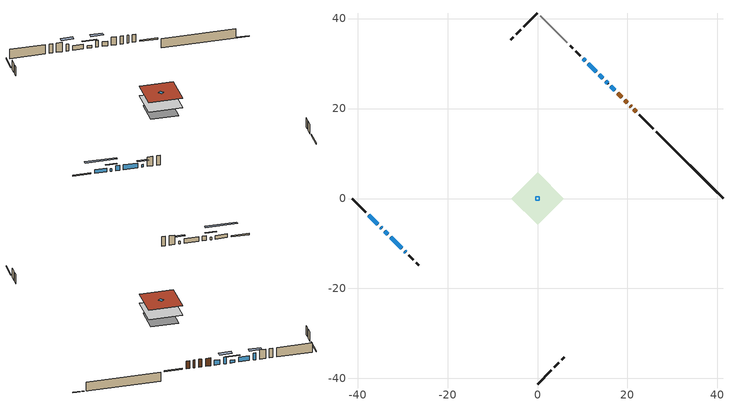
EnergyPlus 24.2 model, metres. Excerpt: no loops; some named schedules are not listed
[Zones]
conditioned space
 floor outside (Floor1 construction): -3.28,0 0,3.28 3.28,0 0,-3.28 z1.22
 floor adiabatic (AdiabaticFloorConstruction): -5.78,0 0,5.78 5.78,0 0,-5.78 z1.22
 floor foundation (Slab1 construction): -4.77,0 0,4.77 4.77,0 0,-4.77 z-1.16
 wall outside (RimJoist1 construction): 0,-41.23 3.05,-38.18 / -41.23,0 -38.18,-3.05 / 0,41.23 -3.05,38.18 / 25.7,15.53 22.65,18.58 z1.22:1.52
 wall outside (AdiabaticWallConstruction 1): 21.99,19.23 21.44,19.79 / 20.78,20.44 20.57,20.66 / 19.91,21.31 19.36,21.86 / 18.71,22.52 17.87,23.35 z1.22:3.25
 wall outside (AdiabaticWallConstruction): 17.22,24.01 16.32,24.9 / 13.1,28.13 11.32,29.91 / -33.98,-7.25 -33.29,-7.93 / -32.64,-8.59 -30.18,-11.05 z1.22:2.44; 15.67,25.56 15.2,26.03 / 10.66,30.56 10.19,31.03 z1.22:3; 14.54,26.68 13.75,27.47 / -34.85,-6.37 -34.63,-6.59 / -29.52,-11.71 -29.3,-11.92 z1.22:1.88; -37.52,-3.71 -35.51,-5.72 z1.22:2.14
 wall outside (Wall1 construction): 3.71,-37.52 4.7,-36.53 / -28.65,-12.58 -27.65,-13.57 / -3.71,37.52 -4.7,36.53 / 9.54,31.69 8.54,32.68 z1.22:3.66
 wall outside (Wall2 construction): 5.36,-35.87 5.93,-35.3 / -27,-14.23 -26.42,-14.8 / -5.36,35.87 -5.93,35.3 / 7.89,33.34 7.31,33.91 z1.22:3.66
 wall foundation (FoundationWall1 construction): 26.35,14.87,-1.16 26.35,14.87,1.22 38.95,2.27,1.22 38.95,2.27,-1.06 41.23,0,-1.06 41.23,0,-1.16
 wall adiabatic (Wall3 construction): 6.66,34.57 0.66,40.57 z1.22:3.66
 window (WindowConstruction): 17.21,24.01 16.32,24.9 z1.22:2.44
 window (WindowConstruction 9): 15.67,25.56 15.2,26.03 z1.22:3
 window (WindowConstruction 6): 14.54,26.68 13.75,27.47 z1.22:1.88
 window (WindowConstruction 7): -37.52,-3.71 -35.51,-5.72 z1.22:2.13
 window (WindowConstruction 1): 13.1,28.13 11.32,29.91 z1.22:2.44
 window (WindowConstruction 4): -34.85,-6.38 -34.64,-6.59 z1.22:1.88
 window (WindowConstruction 5): 10.66,30.56 10.19,31.03 z1.22:3
 window (WindowConstruction 2): -33.98,-7.25 -33.29,-7.93 z1.22:2.44
 window (WindowConstruction 3): -32.64,-8.59 -30.18,-11.05 z1.22:2.44
 window (WindowConstruction 8): -29.52,-11.71 -29.3,-11.92 z1.22:1.88
 door (Door): 21.99,19.23 21.44,19.79 z1.22:3.25
 door (Door 1): 20.78,20.44 20.57,20.65 z1.22:3.25
 door (Door 2): 19.91,21.31 19.36,21.86 z1.22:3.25
 door (Door 3): 18.71,22.52 17.87,23.35 z1.22:3.25
 ceiling adiabatic (AdiabaticFloorConstruction): 0,-5.78 5.78,0 0,5.78 -5.78,0 z1.22
 roof outside (Roof1 construction): 0,5.75 -5.75,0 0,-5.75 5.75,0 z3.66
 roof outside (AdiabaticRoofConstruction): 0.44,-0.44 0.44,0.44 -0.44,0.44 -0.44,-0.44 z3.66
 skylight (SkylightConstruction): 0.44,-0.44 0.44,0.44 -0.44,0.44 -0.44,-0.44 z3.66
shading: 14.34,26.89 16.53,24.7 17.17,25.34 14.98,27.53 z4.22; 12.89,28.34 15.41,25.82 15.62,26.03 13.1,28.55 z3.1; -33.78,-7.44 -39.25,-1.98 -39.68,-2.41 -34.21,-7.88 z4.58; -33.77,-7.45 -35.71,-5.51 -35.92,-5.72 -33.99,-7.66 z3.1; 9.33,31.89 11.52,29.7 12.17,30.35 9.98,32.54 z4.22; -28.44,-12.78 -30.38,-10.85 -30.81,-11.28 -28.87,-13.22 z3.1
[Building]
Building 1: Terrain=Suburbs
[Site:Location]
Montreal Intl AP_QC: Latitude {deg}=45.47; Longitude {deg}=-73.74; Time Zone {hr}=-5; Elevation {m}=36; Keep Site Location Information=Yes
[Site:GroundTemperature:Shallow]
2.07863, -0.316383, -0.508184, 0.628371, 5.19101, 9.73239, 13.6695, 16.1636, 16.3755, 14.347, 10.5102, 6.10817
[Site:WaterMainsTemperature]
Calculation Method=Schedule; Temperature Schedule=mains temperature schedule
[Material] Roughness=Rough; Thermal Absorptance=0.9
Name | Thickness {m} | Conductivity {W/m-K} | Density {kg/m3} | Specific Heat {J/kg-K} | Solar Absorptance | Visible Absorptance
asphalt or fiberglass shingles | 0.00635 | 0.162714 | 1121.4 | 1465.45 | 0.4 | 0.4
asphalt or fiberglass shingles 1 | 0.00635 | 0.162714 | 1121.4 | 1465.45 | 0.7 | 0.7
concrete 4.0 in. | 0.1016 | 1.803125 | 2242.8 | 837.4 | 0.7 | 0.7
concrete 8.0 in. | 0.2032 | 1.803125 | 2242.8 | 837.4 | 0.7 | 0.7
door material | 0.04445 | 0.188738 | 512.64 | 1214.23 | 0.7 | 0.7
door material 1 | 0.04445 | 0.20624 | 512.64 | 1214.23 | 0.7 | 0.7
exterior vertical ins | 0.00218552 | 0.029427 | 32.04 | 1214.23 | 0.7 | 0.7
floor covering | 0.0127 | 9.015625 | 54.468 | 1339.84 | 0.6 | 0.6
floor covering 1 | 0.0127 | 0.0433444 | 54.468 | 1339.84 | 0.6 | 0.6
floor rigid ins; roof rigid ins; wall rigid ins | 0.512978 | 0.029427 | 32.04 | 1214.23 | 0.7 | 0.7
floor stud and cavity | 0.0889 | 0.256934 | 50.32683 | 1063.81 | 0.7 | 0.7
floor stud and cavity 1 | 0.1397 | 1.75129 | 37.0049 | 1207.88 | 0.7 | 0.7
furniture material conditioned space 1 | 0.1524 | 0.115458 | 640.8 | 1214.23 | 0.6 | 0.6
gypsum board | 0.00254 | 0.160291 | 801 | 837.4 | 0.6 | 0.6
gypsum board 1 | 0.0127 | 0.160291 | 801 | 837.4 | 0.6 | 0.6
gypsum board 2 | 0.0127 | 0.160291 | 801 | 837.4 | 0.7 | 0.7
osb sheathing 0.5 in. | 0.0127 | 0.115458 | 512.64 | 1214.23 | 0.7 | 0.7
osb sheathing 0.5 in. 1 | 0.0127 | 0.115458 | 512.64 | 1214.23 | 0.84 | 0.84
osb sheathing 0.75 in. | 0.01905 | 0.115458 | 512.64 | 1214.23 | 0.7 | 0.7
rim joist stud and cavity | 0.0508 | 0.648972 | 50.32683 | 1063.81 | 0.6 | 0.6
roof stud and cavity | 0.0889 | 0.469051 | 50.32683 | 1063.81 | 0.7 | 0.7
roof stud and cavity 1 | 0.18415 | 1.7868 | 37.0049 | 1207.88 | 0.6 | 0.6
wall stud and cavity | 0.1397 | 0.215597 | 139.0536 | 1170.24 | 0.7 | 0.7
wall stud and cavity 1 | 0.1397 | 0.162248 | 139.0536 | 1170.24 | 0.7 | 0.7
wall stud and cavity 2 | 0.1397 | 0.172273 | 139.0536 | 1170.24 | 0.7 | 0.7
wall stud and cavity 3 | 0.0889 | 0.380278 | 52.3479 | 1209.89 | 0.7 | 0.7
wall stud and cavity 4 | 0.0889 | 0.391764 | 83.0341 | 1211.67 | 0.7 | 0.7
wood siding | 0.0254 | 0.102417 | 544.68 | 1172.36 | 0.84 | 0.84
wood siding 1; wood siding 2; wood siding 3 | 0.0254 | 0.102417 | 544.68 | 1172.36 | 0.7 | 0.7
[WindowMaterial:SimpleGlazingSystem]
Name | U-Factor {W/m2-K} | Solar Heat Gain Coefficient
SkylightMaterial | 2.71872 | 0.5027
WindowMaterial | 2.97754 | 0.57
WindowMaterial 1 | 2.93325 | 0.62
WindowMaterial 2 | 2.99571 | 0.55
WindowMaterial 3 | 2.918492 | 0.64
WindowMaterial 4 | 7.70448 | 0.52
WindowMaterial 5 | 6.648938 | 0.77
WindowMaterial 6 | 3.01899 | 0.5
WindowMaterial 7 | 2.983789 | 0.56
WindowMaterial 8 | 3.90476 | 0.37
WindowMaterial 9 | 5.58034 | 0.72
[Construction]
AdiabaticFloorConstruction: floor stud and cavity 1, floor rigid ins, osb sheathing 0.75 in., floor covering 1
AdiabaticRoofConstruction: asphalt or fiberglass shingles 1, roof rigid ins, osb sheathing 0.75 in., roof stud and cavity 1
AdiabaticWallConstruction: wood siding 2, wall rigid ins, wall stud and cavity 3, gypsum board 1
AdiabaticWallConstruction 1: wood siding 3, wall rigid ins, wall stud and cavity 3, gypsum board 1
Door; Door 2: door material
Door 1; Door 3: door material 1
Floor1 construction: floor stud and cavity, floor covering
FoundationWall1 construction: concrete 8.0 in., gypsum board 2
furniture construction conditioned space 1: furniture material conditioned space 1
PartitionWallConstruction: gypsum board 1, wall stud and cavity 4, gypsum board 1
RimJoist1 construction: wood siding 1, rim joist stud and cavity
Roof1 construction: asphalt or fiberglass shingles, roof stud and cavity, gypsum board
SkylightConstruction: SkylightMaterial
Slab1 construction: concrete 4.0 in.
Wall1 construction: wood siding, osb sheathing 0.5 in., wall stud and cavity, gypsum board 1
Wall2 construction: wood siding, osb sheathing 0.5 in., wall stud and cavity 1, gypsum board 1
Wall3 construction: osb sheathing 0.5 in. 1, wall stud and cavity 2, gypsum board 1
WindowConstruction: WindowMaterial
WindowConstruction 1: WindowMaterial 1
WindowConstruction 2: WindowMaterial 2
WindowConstruction 3: WindowMaterial 3
WindowConstruction 4: WindowMaterial 4
WindowConstruction 5: WindowMaterial 5
WindowConstruction 6: WindowMaterial 6
WindowConstruction 7: WindowMaterial 7
WindowConstruction 8: WindowMaterial 8
WindowConstruction 9: WindowMaterial 9
[Zone]
conditioned space: Multiplier=1; Volume {m3}=286.3; Part of Total Floor Area=Yes
[Space]
conditioned space 1: Zone=conditioned space; Volume {m3}=286.3
[SurfaceProperty:ExposedFoundationPerimeter]
Slab1: Exposed Perimeter Calculation Method=TotalExposedPerimeter; Total Exposed Perimeter {m}=21.031
[InternalMass] Zone or ZoneList=conditioned space; Space or SpaceList=conditioned space 1
Name | Construction | Surface Area {m2}
furniture mass conditioned space 1 | furniture construction conditioned space 1 | 53.516
partition wall mass | PartitionWallConstruction | 133.79
[Lights]
interior lighting: Zone or ZoneList or Space or SpaceList=conditioned space 1; Schedule=interior lighting schedule; Design Level Calculation Method=LightingLevel; Lighting Level {W}=343.2; Return Air Fraction=0; Fraction Radiant=0.6; Fraction Visible=0.2; Fraction Replaceable=1
[People]
occupants: Zone or ZoneList or Space or SpaceList=conditioned space 1; Number of People Schedule=occupants schedule; Number of People Calculation Method=People; Number of People=3; Fraction Radiant=0.314171; Sensible Heat Fraction=0.56303; Activity Level Schedule=occupants activity schedule; Carbon Dioxide Generation Rate {m3/s-W}=0; Enable ASHRAE 55 Comfort Warnings=No; Mean Radiant Temperature Calculation Type=EnclosureAveraged
[ElectricEquipment] Zone or ZoneList or Space or SpaceList=conditioned space 1; Design Level Calculation Method=EquipmentLevel
Name | Schedule | Design Level {W} | Fraction Latent | Fraction Radiant | Fraction Lost
clothes dryer | clothes dryer schedule | 140.772 | 0.015 | 0.081 | 0.85
clothes washer | clothes washer schedule | 32.1985 | 0.03 | 0.162 | 0.7
cooking range | cooking range schedule | 208.969 | 0.08 | 0.432 | 0.2
dishwasher | dishwasher schedule | 66.8632 | 0.3 | 0.18 | 0.4
fridge | fridge schedule | 72.9452 | 0 | 0.6 | 0
mech vent bath fan 0 | mech vent bath fan 0 schedule | 50.2 | 0 | 0 | 1
mech vent house fan | mech vent house fan schedule | 0 | 0 | 0 | 1
mech vent house fan cfis | mech vent house fan cfis schedule | 0 | 0 | 0 | 0
mech vent range fan 0 | mech vent range fan 0 schedule | 57 | 0 | 0 | 1
misc plug loads | misc plug loads schedule | 494.7 | 0.045 | 0.513 | 0.1
whole house fan | Always On Discrete | 0 | 0 | 0 | 1
[OtherEquipment] Zone or ZoneList or Space or SpaceList=conditioned space 1; Design Level Calculation Method=EquipmentLevel
Name | Fuel Type | Schedule | Design Level {W} | Fraction Latent | Fraction Radiant | Fraction Lost
clothes dryer 1 | Electricity | clothes dryer schedule | 0 | 0.015 | 0.081 | 0.85
cooking range 1 | Electricity | cooking range schedule | 0 | 0.08 | 0.432 | 0.2
general water use latent | None | general water use schedule | 59.3978 | 1 | 0 | 0
general water use sensible | None | general water use schedule | -58.539 | 0 | 0.6 | 0
mech vent house fan latent load | None | Always On Discrete | 0 | 1 | 0 | 0
mech vent house fan sensible load | None | Always On Discrete | 0 | 0 | 0 | 0
water heater energy adjustment1 | Electricity | Always On Discrete | 0.01 | 0 | 0 | 1
[ZoneInfiltration:DesignFlowRate] Zone or ZoneList or Space or SpaceList=conditioned space 1; Schedule=Always On Discrete; Design Flow Rate Calculation Method=Flow/Zone; Design Flow Rate {m3/s}=0
infil flow; natural vent flow; whole house fan flow
[ZoneControl:Thermostat]
conditioned space Thermostat: Zone or ZoneList=conditioned space; Control Type Schedule=conditioned space Thermostat Schedule; Control 1=conditioned space temperature setpoint; Temperature Difference Between Cutout And Setpoint {deltaC}=0
[ZoneHVAC:Baseboard:Convective:Electric]
electric baseboard: Availability Schedule=Always On Discrete; Heating Design Capacity {W}=21329.7; Efficiency=1
[Zone equipment]
conditioned space: electric baseboard
[Foundation:Kiva]
Foundation Kiva 1: Initial Indoor Air Temperature {C}=18; Wall Height Above Grade {m}=1.21999; Wall Depth Below Slab {m}=0.2032; Custom Block Material Name 1=exterior vertical ins; Custom Block Depth 1 {m}=2.38; Custom Block X Position 1 {m}=0.2159; Custom Block Z Position 1 {m}=0
[Foundation:Kiva:Settings]
Soil Conductivity {W/m-K}=0.849921; Soil Density {kg/m3}=1842.3; Soil Specific Heat {J/kg-K}=418.7; Ground Solar Absorptivity=0.9; Ground Thermal Absorptivity=0.9; Ground Surface Roughness {m}=0.03; Far-Field Width {m}=40; Deep-Ground Boundary Condition=ZeroFlux; Deep-Ground Depth {m}=40; Minimum Cell Dimension {m}=0.2; Maximum Cell Growth Coefficient=3; Simulation Timestep=Timestep
[Exterior:Lights]
exterior lighting: Schedule=exterior lighting schedule; Design Level {W}=75.6
[EnergyManagementSystem:GlobalVariable]
infil_program_Qfan
infil_program_Qinf
natural_vent_program_Qnv
natural_vent_program_Qwhf
[EnergyManagementSystem:Sensor]
Name | Output:Variable or Output:Meter Index Key | Output:Variable or Output:Meter
airflow_gain | infil flow | Infiltration Sensible Heat Gain Energy
airflow_gain_1 | natural vent flow | Infiltration Sensible Heat Gain Energy
airflow_gain_2 | whole house fan flow | Infiltration Sensible Heat Gain Energy
airflow_loss | infil flow | Infiltration Sensible Heat Loss Energy
airflow_loss_1 | natural vent flow | Infiltration Sensible Heat Loss Energy
airflow_loss_2 | whole house fan flow | Infiltration Sensible Heat Loss Energy
clg_load_cond |  | Cooling:EnergyTransfer:Zone:CONDITIONED SPACE
clg_sp_s; clg_sp_s_1 | cooling setpoint | Schedule Value
clothes_dryer_exhaust_0_sch_s | clothes dryer exhaust 0 schedule | Schedule Value
conditioned_space_clg_unmet_s | conditioned space | Zone Cooling Setpoint Not Met Time
conditioned_space_htg_unmet_s | conditioned space | Zone Heating Setpoint Not Met Time
cool_season | cooling season schedule | Schedule Value
fridge_tin_s | conditioned space | Zone Mean Air Temperature
htg_load_cond |  | Heating:EnergyTransfer:Zone:CONDITIONED SPACE
htg_sp_s; htg_sp_s_1 | heating setpoint | Schedule Value
ig_ee_conv | clothes dryer | Electric Equipment Convective Heating Energy
ig_ee_conv_2 | cooking range | Electric Equipment Convective Heating Energy
ig_ee_conv_4 | fridge | Electric Equipment Convective Heating Energy
ig_ee_conv_5 | misc plug loads | Electric Equipment Convective Heating Energy
ig_ee_conv_6 | whole house fan | Electric Equipment Convective Heating Energy
ig_ee_rad | clothes dryer | Electric Equipment Radiant Heating Energy
ig_ee_rad_2 | cooking range | Electric Equipment Radiant Heating Energy
ig_ee_rad_4 | fridge | Electric Equipment Radiant Heating Energy
ig_ee_rad_5 | misc plug loads | Electric Equipment Radiant Heating Energy
ig_ee_rad_6 | whole house fan | Electric Equipment Radiant Heating Energy
ig_lgt_conv | interior lighting | Lights Convective Heating Energy
ig_lgt_rad | interior lighting | Lights Radiant Heating Energy
ig_lgt_vis | interior lighting | Lights Visible Radiation Heating Energy
ig_oe_conv | clothes dryer 1 | Other Equipment Convective Heating Energy
ig_oe_conv_1 | cooking range 1 | Other Equipment Convective Heating Energy
ig_oe_conv_2 | general water use latent | Other Equipment Convective Heating Energy
ig_oe_conv_3 | general water use sensible | Other Equipment Convective Heating Energy
ig_oe_conv_4 | water heater energy adjustment1 | Other Equipment Convective Heating Energy
ig_oe_rad | clothes dryer 1 | Other Equipment Radiant Heating Energy
ig_oe_rad_1 | cooking range 1 | Other Equipment Radiant Heating Energy
ig_oe_rad_2 | general water use latent | Other Equipment Radiant Heating Energy
ig_oe_rad_3 | general water use sensible | Other Equipment Radiant Heating Energy
ig_oe_rad_4 | water heater energy adjustment1 | Other Equipment Radiant Heating Energy
ig_ppl_conv | occupants | People Convective Heating Energy
ig_ppl_rad | occupants | People Radiant Heating Energy
im_conv | furniture mass conditioned space 1 | Surface Inside Face Convection Heat Gain Energy
im_conv_1 | partition wall mass | Surface Inside Face Convection Heat Gain Energy
im_ig | furniture mass conditioned space 1 | Surface Inside Face Internal Gains Radiation Heat Gain Energy
im_ig_1 | partition wall mass | Surface Inside Face Internal Gains Radiation Heat Gain Energy
im_lgt | furniture mass conditioned space 1 | Surface Inside Face Lights Radiation Heat Gain Energy
im_lgt_1 | partition wall mass | Surface Inside Face Lights Radiation Heat Gain Energy
im_sol | furniture mass conditioned space 1 | Surface Inside Face Solar Radiation Heat Gain Energy
im_sol_1 | partition wall mass | Surface Inside Face Solar Radiation Heat Gain Energy
im_surf | furniture mass conditioned space 1 | Surface Inside Face Net Surface Thermal Radiation Heat Gain Energy
im_surf_1 | partition wall mass | Surface Inside Face Net Surface Thermal Radiation Heat Gain Energy
mech_vent_bath_fan_0_sch_s | mech vent bath fan 0 schedule | Schedule Value
mech_vent_range_fan_0_sch_s | mech vent range fan 0 schedule | Schedule Value
mv_conv | mech vent bath fan 0 | Electric Equipment Convective Heating Energy
mv_conv_1 | mech vent house fan | Electric Equipment Convective Heating Energy
mv_conv_2 | mech vent house fan cfis | Electric Equipment Convective Heating Energy
mv_conv_3 | mech vent range fan 0 | Electric Equipment Convective Heating Energy
mv_conv_4 | mech vent house fan latent load | Other Equipment Convective Heating Energy
mv_conv_5 | mech vent house fan sensible load | Other Equipment Convective Heating Energy
mv_rad | mech vent bath fan 0 | Electric Equipment Radiant Heating Energy
mv_rad_1 | mech vent house fan | Electric Equipment Radiant Heating Energy
mv_rad_2 | mech vent house fan cfis | Electric Equipment Radiant Heating Energy
mv_rad_3 | mech vent range fan 0 | Electric Equipment Radiant Heating Energy
mv_rad_4 | mech vent house fan latent load | Other Equipment Radiant Heating Energy
mv_rad_5 | mech vent house fan sensible load | Other Equipment Radiant Heating Energy
natural_vent_s | natural vent schedule | Schedule Value
out_pb_s |  | Site Outdoor Air Barometric Pressure
out_wt_s |  | Site Outdoor Air Humidity Ratio
site_vw_s |  | Site Wind Speed
ss_back_out | Window1 | Surface Window Shortwave from Zone Back Out Window Heat Transfer Rate
ss_back_out_1 | Window11 | Surface Window Shortwave from Zone Back Out Window Heat Transfer Rate
ss_back_out_10 | Window9 | Surface Window Shortwave from Zone Back Out Window Heat Transfer Rate
ss_back_out_2 | Window12 | Surface Window Shortwave from Zone Back Out Window Heat Transfer Rate
ss_back_out_3 | Window13 | Surface Window Shortwave from Zone Back Out Window Heat Transfer Rate
ss_back_out_4 | Window2 | Surface Window Shortwave from Zone Back Out Window Heat Transfer Rate
ss_back_out_5 | Window3 | Surface Window Shortwave from Zone Back Out Window Heat Transfer Rate
ss_back_out_6 | Window5 | Surface Window Shortwave from Zone Back Out Window Heat Transfer Rate
ss_back_out_7 | Window6 | Surface Window Shortwave from Zone Back Out Window Heat Transfer Rate
ss_back_out_8 | Window7 | Surface Window Shortwave from Zone Back Out Window Heat Transfer Rate
ss_back_out_9 | Window8 | Surface Window Shortwave from Zone Back Out Window Heat Transfer Rate
ss_conv | Door1 | Surface Inside Face Convection Heat Gain Energy
ss_conv_1 | Door2 | Surface Inside Face Convection Heat Gain Energy
ss_conv_10 | Window5 | Surface Inside Face Convection Heat Gain Energy
ss_conv_11 | Window6 | Surface Inside Face Convection Heat Gain Energy
ss_conv_12 | Window7 | Surface Inside Face Convection Heat Gain Energy
ss_conv_13 | Window8 | Surface Inside Face Convection Heat Gain Energy
ss_conv_14 | Window9 | Surface Inside Face Convection Heat Gain Energy
ss_conv_2 | Door3 | Surface Inside Face Convection Heat Gain Energy
ss_conv_3 | Door4 | Surface Inside Face Convection Heat Gain Energy
ss_conv_4 | Window1 | Surface Inside Face Convection Heat Gain Energy
ss_conv_5 | Window11 | Surface Inside Face Convection Heat Gain Energy
ss_conv_6 | Window12 | Surface Inside Face Convection Heat Gain Energy
ss_conv_7 | Window13 | Surface Inside Face Convection Heat Gain Energy
ss_conv_8 | Window2 | Surface Inside Face Convection Heat Gain Energy
ss_conv_9 | Window3 | Surface Inside Face Convection Heat Gain Energy
ss_ig | Door1 | Surface Inside Face Internal Gains Radiation Heat Gain Energy
ss_ig_1 | Door2 | Surface Inside Face Internal Gains Radiation Heat Gain Energy
ss_ig_10 | Window5 | Surface Inside Face Internal Gains Radiation Heat Gain Energy
ss_ig_11 | Window6 | Surface Inside Face Internal Gains Radiation Heat Gain Energy
ss_ig_12 | Window7 | Surface Inside Face Internal Gains Radiation Heat Gain Energy
ss_ig_13 | Window8 | Surface Inside Face Internal Gains Radiation Heat Gain Energy
ss_ig_14 | Window9 | Surface Inside Face Internal Gains Radiation Heat Gain Energy
ss_ig_2 | Door3 | Surface Inside Face Internal Gains Radiation Heat Gain Energy
ss_ig_3 | Door4 | Surface Inside Face Internal Gains Radiation Heat Gain Energy
ss_ig_4 | Window1 | Surface Inside Face Internal Gains Radiation Heat Gain Energy
ss_ig_5 | Window11 | Surface Inside Face Internal Gains Radiation Heat Gain Energy
ss_ig_6 | Window12 | Surface Inside Face Internal Gains Radiation Heat Gain Energy
ss_ig_7 | Window13 | Surface Inside Face Internal Gains Radiation Heat Gain Energy
ss_ig_8 | Window2 | Surface Inside Face Internal Gains Radiation Heat Gain Energy
ss_ig_9 | Window3 | Surface Inside Face Internal Gains Radiation Heat Gain Energy
ss_lgt | Door1 | Surface Inside Face Lights Radiation Heat Gain Energy
ss_lgt_1 | Door2 | Surface Inside Face Lights Radiation Heat Gain Energy
ss_lgt_2 | Door3 | Surface Inside Face Lights Radiation Heat Gain Energy
ss_lgt_3 | Door4 | Surface Inside Face Lights Radiation Heat Gain Energy
ss_sol | Door1 | Surface Inside Face Solar Radiation Heat Gain Energy
ss_sol_1 | Door2 | Surface Inside Face Solar Radiation Heat Gain Energy
ss_sol_2 | Door3 | Surface Inside Face Solar Radiation Heat Gain Energy
ss_sol_3 | Door4 | Surface Inside Face Solar Radiation Heat Gain Energy
ss_surf | Door1 | Surface Inside Face Net Surface Thermal Radiation Heat Gain Energy
ss_surf_1 | Door2 | Surface Inside Face Net Surface Thermal Radiation Heat Gain Energy
ss_surf_10 | Window5 | Surface Inside Face Net Surface Thermal Radiation Heat Gain Energy
ss_surf_11 | Window6 | Surface Inside Face Net Surface Thermal Radiation Heat Gain Energy
ss_surf_12 | Window7 | Surface Inside Face Net Surface Thermal Radiation Heat Gain Energy
ss_surf_13 | Window8 | Surface Inside Face Net Surface Thermal Radiation Heat Gain Energy
ss_surf_14 | Window9 | Surface Inside Face Net Surface Thermal Radiation Heat Gain Energy
ss_surf_2 | Door3 | Surface Inside Face Net Surface Thermal Radiation Heat Gain Energy
ss_surf_3 | Door4 | Surface Inside Face Net Surface Thermal Radiation Heat Gain Energy
ss_surf_4 | Window1 | Surface Inside Face Net Surface Thermal Radiation Heat Gain Energy
ss_surf_5 | Window11 | Surface Inside Face Net Surface Thermal Radiation Heat Gain Energy
ss_surf_6 | Window12 | Surface Inside Face Net Surface Thermal Radiation Heat Gain Energy
ss_surf_7 | Window13 | Surface Inside Face Net Surface Thermal Radiation Heat Gain Energy
ss_surf_8 | Window2 | Surface Inside Face Net Surface Thermal Radiation Heat Gain Energy
ss_surf_9 | Window3 | Surface Inside Face Net Surface Thermal Radiation Heat Gain Energy
ss_trans_in | Window1 | Surface Window Transmitted Solar Radiation Rate
ss_trans_in_1 | Window11 | Surface Window Transmitted Solar Radiation Rate
ss_trans_in_10 | Window9 | Surface Window Transmitted Solar Radiation Rate
ss_trans_in_2 | Window12 | Surface Window Transmitted Solar Radiation Rate
ss_trans_in_3 | Window13 | Surface Window Transmitted Solar Radiation Rate
ss_trans_in_4 | Window2 | Surface Window Transmitted Solar Radiation Rate
ss_trans_in_5 | Window3 | Surface Window Transmitted Solar Radiation Rate
ss_trans_in_6 | Window5 | Surface Window Transmitted Solar Radiation Rate
ss_trans_in_7 | Window6 | Surface Window Transmitted Solar Radiation Rate
ss_trans_in_8 | Window7 | Surface Window Transmitted Solar Radiation Rate
ss_trans_in_9 | Window8 | Surface Window Transmitted Solar Radiation Rate
ss_trans_out | Window1 | Surface Inside Face Initial Transmitted Diffuse Transmitted Out Window Solar Radiation Rate
ss_trans_out_1 | Window11 | Surface Inside Face Initial Transmitted Diffuse Transmitted Out Window Solar Radiation Rate
ss_trans_out_10 | Window9 | Surface Inside Face Initial Transmitted Diffuse Transmitted Out Window Solar Radiation Rate
ss_trans_out_2 | Window12 | Surface Inside Face Initial Transmitted Diffuse Transmitted Out Window Solar Radiation Rate
ss_trans_out_3 | Window13 | Surface Inside Face Initial Transmitted Diffuse Transmitted Out Window Solar Radiation Rate
ss_trans_out_4 | Window2 | Surface Inside Face Initial Transmitted Diffuse Transmitted Out Window Solar Radiation Rate
ss_trans_out_5 | Window3 | Surface Inside Face Initial Transmitted Diffuse Transmitted Out Window Solar Radiation Rate
ss_trans_out_6 | Window5 | Surface Inside Face Initial Transmitted Diffuse Transmitted Out Window Solar Radiation Rate
ss_trans_out_7 | Window6 | Surface Inside Face Initial Transmitted Diffuse Transmitted Out Window Solar Radiation Rate
ss_trans_out_8 | Window7 | Surface Inside Face Initial Transmitted Diffuse Transmitted Out Window Solar Radiation Rate
ss_trans_out_9 | Window8 | Surface Inside Face Initial Transmitted Diffuse Transmitted Out Window Solar Radiation Rate
s_conv | Floor1 | Surface Inside Face Convection Heat Gain Energy
s_conv_1 | FoundationWall1 | Surface Inside Face Convection Heat Gain Energy
s_conv_10 | Wall1:135 | Surface Inside Face Convection Heat Gain Energy
s_conv_11 | Wall1:225 | Surface Inside Face Convection Heat Gain Energy
s_conv_12 | Wall1:315 | Surface Inside Face Convection Heat Gain Energy
s_conv_13 | Wall1:45 | Surface Inside Face Convection Heat Gain Energy
s_conv_14 | Wall2:135 | Surface Inside Face Convection Heat Gain Energy
s_conv_15 | Wall2:225 | Surface Inside Face Convection Heat Gain Energy
s_conv_16 | Wall2:315 | Surface Inside Face Convection Heat Gain Energy
s_conv_17 | Wall2:45 | Surface Inside Face Convection Heat Gain Energy
s_conv_18 | Wall3 | Surface Inside Face Convection Heat Gain Energy
